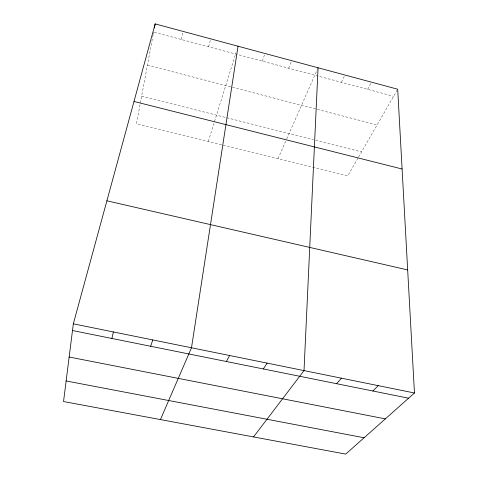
<?xml version="1.0" encoding="UTF-8"?>
<svg xmlns="http://www.w3.org/2000/svg" width="478" height="478" viewBox="0 0 478 478"><rect width="100%" height="100%" fill="white"/><g stroke="black" fill="none" stroke-linecap="round" stroke-linejoin="round"><path stroke-width="0.36" stroke-dasharray="2.39 1.79" d="M153.097 34.906L136.469 123.694L347.679 175.94L358.183 157.722M153.229 34.201L153.629 32.08M181.27 39.477L183.11 31.429M208.587 46.784L210.732 38.867M208.3 141.458L236.042 52.592M262.297 61.154L265.015 53.488M288.694 68.217L291.688 60.67M277.999 158.702L286.4 139.636M286.698 138.961L317.762 68.45M341.37 82.306L344.919 75.01M367.648 89.338L371.46 82.156M358.56 157.077L397.326 89.864M141.619 96.186L313.484 139.737M315.617 140.275L361.535 151.914M147.433 65.169L377.1 124.931M154.334 32.271L393.621 96.287"/><path stroke-width="0.72" d="M318.061 67.774L304.014 370.593L253.537 436.928M73.337 323.827L63.538 401.538L345.719 454.1L414.462 392.988L397.696 89.225L155.159 23.9L73.337 323.827L414.462 392.988M238.032 46.223L191.493 347.781L160.441 419.588M154.394 27.993L155.159 23.9M111.9 338.466L113.376 331.947M150.678 346.269L152.757 339.93M226.369 361.511L229.607 355.513M263.324 368.95L267.112 363.113M336.578 383.697L341.429 378.182M372.876 391.004L378.241 385.644M66.131 380.966L364.093 437.764M69.149 357.018L385.328 418.889M72.489 330.531L408.606 398.198M106.899 200.814L407.668 269.927M133.995 101.473L402.1 169.009"/></g></svg>
